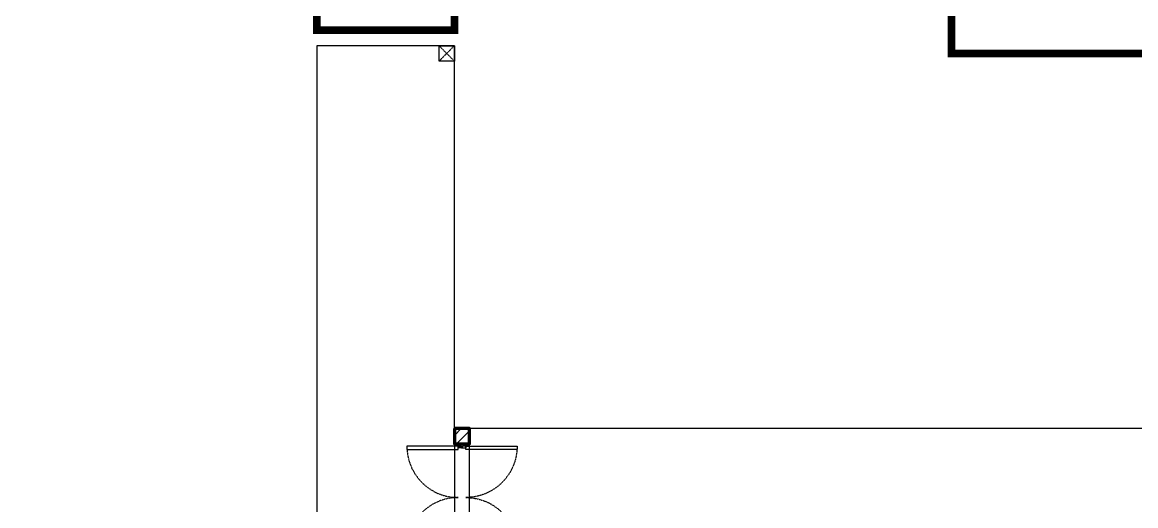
# Model space of a CAD drawing. Header units: millimetres. Extents: x 379264 to 1158416, y -283062 to 356890.
# Drawn here: x 893750.3 to 894041.4, y -2978.6 to -2852.3 of the extents above; entities that cross this region are included whole.
import ezdxf
from ezdxf.enums import TextEntityAlignment as Align

# ---------------------------------------------------------------- set-up
doc = ezdxf.new("R2010")
doc.units = ezdxf.units.MM
for name, pattern in [('CENTER', [2, 1.25, -0.25, 0.25, -0.25]), ('keyplan TANG 1$0$mb tang 1 TWA$0$Hidden10.5', [1.5, 1, -0.5]), ('keyplan TANG 1$0$mb_unitmix twa 1-20$0$Core 1A$0$Hidden10.5', [1.5, 1, -0.5]), ('keyplan TANG 1$0$mb_unitmix twa 1-20$0$Hidden10.5', [1.5, 1, -0.5])]:
    doc.linetypes.add(name, pattern=pattern)
for name, color, linetype in [('12PM. GRID', 8, 'CENTER'), ('BLOCK C - CHI TIET THANG 6$0$DnW', 20, 'Continuous'), ('keyplan TANG 1$0$mb tang 1 TWA$0$Door', 250, 'Continuous'), ('keyplan TANG 1$0$mb tang 1 TWA$0$Glass', 250, 'Continuous'), ('keyplan TANG 1$0$mb tang 1 TWA$0$Wall Hatch', 250, 'Continuous'), ('keyplan TANG 1$0$mb_unitmix twa 1-20$0$Door', 250, 'Continuous'), ('keyplan TANG 1$0$mb_unitmix twa 1-20$0$Glass', 250, 'Continuous'), ('keyplan TANG 1$0$mb_unitmix twa 1-20$0$Net thay Tran', 250, 'Continuous'), ('keyplan TANG 1$0$mb_unitmix twa 1-20$0$Opening Hidden', 250, 'keyplan TANG 1$0$mb_unitmix twa 1-20$0$Core 1A$0$Hidden10.5'), ('keyplan TANG 1$0$mb_unitmix twa 1-20$0$Opening Line', 250, 'Continuous'), ('keyplan TANG 1$0$mb_unitmix twa 1-20$0$Wall Hatch', 250, 'Continuous')]:
    doc.layers.add(name, color=color, linetype=linetype)
for name, color, linetype, lineweight in [('keyplan TANG 1$0$mb tang 1 TWA$0$Wall Line', 250, 'Continuous', 70), ('keyplan TANG 1$0$mb_unitmix twa 1-20$0$Ghi chu ban ve', 250, 'Continuous', 20), ('keyplan TANG 1$0$mb_unitmix twa 1-20$0$Wall Line', 250, 'Continuous', 70)]:
    doc.layers.add(name, color=color, linetype=linetype, lineweight=lineweight)
doc.styles.add('keyplan TANG 1$0$mb_unitmix twa 1-20$0$Core 1A$0$VNI-HelveC', font='VHELVCN_0.TTF')
pattern_1 = [(45, (150, 150), (-70.71, 70.71), [])]

# ---------------------------------------------------------------- blocks, each defined once
blk = doc.blocks.new('keyplan TANG 1$0$mb tang 1 TWA$0$Door 1400-1')
at = {"color": 0, "linetype": 'ByBlock'}
for p, q in [((30, 100), (0, 100)), ((0, 100), (0, 0)), ((0, 0), (50, 0)), ((30, 100), (30, 55)), ((50, 55), (30, 55)), ((50, 55), (50, 0)), ((1350, 55), (1370, 55)), ((1350, 55), (1350, 0)), ((1400, 0), (1350, 0)), ((1370, 100), (1400, 100)), ((1370, 100), (1370, 55)), ((1400, 100), (1400, 0))]:
    blk.add_line(p, q, dxfattribs=at)
for points in [[(75, 100), (30, 100), (30, 770), (75, 770)], [(1325, 100), (1370, 100), (1370, 770), (1325, 770)]]:
    blk.add_lwpolyline(points, close=True)
at = {"color": 0, "linetype": 'keyplan TANG 1$0$mb tang 1 TWA$0$Hidden10.5'}
for centre, start, end in [((30, 100), 0, 90), ((1370, 100), 90, 180)]:
    blk.add_arc(centre, 670, start, end, dxfattribs=at)
blk = doc.blocks.new('*U1438')
at = {"layer": 'keyplan TANG 1$0$mb tang 1 TWA$0$Door'}
blk.add_blockref('keyplan TANG 1$0$mb tang 1 TWA$0$Door 1400-1', (0, 0), dxfattribs=at)
blk = doc.blocks.new('*U1437')
at = {"layer": 'keyplan TANG 1$0$mb tang 1 TWA$0$Wall Hatch'}
h = blk.add_hatch(dxfattribs=at)
h.set_pattern_fill('LINE10', color=256, scale=100, angle=45, style=0, pattern_type=2)
h.set_pattern_definition(pattern_1)
h.paths.add_polyline_path([(0, 200), (0, 0), (200, 0), (200, 200)])
at = {"layer": 'keyplan TANG 1$0$mb tang 1 TWA$0$Wall Line'}
blk.add_lwpolyline([(0, 200), (0, 0), (200, 0), (200, 200)], close=True, dxfattribs=at)
blk = doc.blocks.new('keyplan TANG 1$0$mb_unitmix twa 1-20$0$Door 1400-1')
at = {"color": 0, "linetype": 'ByBlock'}
for p, q in [((30, 100), (0, 100)), ((0, 100), (0, 0)), ((0, 0), (50, 0)), ((30, 100), (30, 55)), ((50, 55), (30, 55)), ((50, 55), (50, 0)), ((1350, 55), (1370, 55)), ((1350, 55), (1350, 0)), ((1400, 0), (1350, 0)), ((1370, 100), (1400, 100)), ((1370, 100), (1370, 55)), ((1400, 100), (1400, 0))]:
    blk.add_line(p, q, dxfattribs=at)
for points in [[(75, 100), (30, 100), (30, 770), (75, 770)], [(1325, 100), (1370, 100), (1370, 770), (1325, 770)]]:
    blk.add_lwpolyline(points, close=True)
at = {"color": 0, "linetype": 'keyplan TANG 1$0$mb_unitmix twa 1-20$0$Hidden10.5'}
for centre, start, end in [((30, 100), 0, 90), ((1370, 100), 90, 180)]:
    blk.add_arc(centre, 670, start, end, dxfattribs=at)
blk = doc.blocks.new('*U1439')
at = {"layer": 'keyplan TANG 1$0$mb_unitmix twa 1-20$0$Door'}
blk.add_blockref('keyplan TANG 1$0$mb_unitmix twa 1-20$0$Door 1400-1', (0, 0), dxfattribs=at)
blk = doc.blocks.new('*U1440')
at = {"layer": 'keyplan TANG 1$0$mb_unitmix twa 1-20$0$Wall Hatch'}
h = blk.add_hatch(dxfattribs=at)
h.set_pattern_fill('LINE10', color=256, scale=100, angle=45, style=0, pattern_type=2)
h.set_pattern_definition(pattern_1)
h.paths.add_polyline_path([(0, 200), (0, 0), (200, 0), (200, 200)])
at = {"layer": 'keyplan TANG 1$0$mb_unitmix twa 1-20$0$Wall Line'}
blk.add_lwpolyline([(0, 200), (0, 0), (200, 0), (200, 200)], close=True, dxfattribs=at)
blk = doc.blocks.new('*U1441')
at = {"layer": 'keyplan TANG 1$0$mb_unitmix twa 1-20$0$Opening Hidden'}
for p, q in [((0, 0), (200, 200)), ((200, 0), (0, 200))]:
    blk.add_line(p, q, dxfattribs=at)
at = {"layer": 'keyplan TANG 1$0$mb_unitmix twa 1-20$0$Opening Line'}
blk.add_lwpolyline([(0, 0), (200, 0), (200, 200), (0, 200)], close=True, dxfattribs=at)
at = {"layer": 'keyplan TANG 1$0$mb_unitmix twa 1-20$0$Ghi chu ban ve', "style": 'keyplan TANG 1$0$mb_unitmix twa 1-20$0$Core 1A$0$VNI-HelveC'}
blk.add_attdef('OPENING', text='', height=100, dxfattribs=at).set_placement((100, 100), align=Align.MIDDLE_CENTER)
blk = doc.blocks.new('keyplan TANG 1')
at = {"color": 7, "const_width": 100}
blk.add_lwpolyline([(0, 117100), (0, 131300), (4750, 131300), (4750, 129900), (5550, 129900), (5550, 132900), (0, 132900), (0, 139400), (1048.5, 139400), (1048.5, 145450), (0, 145450), (0, 152850), (10451.5, 152850), (10451.5, 148053.9), (12251.5, 148053.9), (12251.5, 153300), (18750, 153300), (18750, 147750), (21750, 147750), (21750, 153300), (28250, 153300), (28250, 152250), (53250, 152250)], dxfattribs=at)
at = {"layer": 'keyplan TANG 1$0$mb_unitmix twa 1-20$0$Net thay Tran'}
for points in [[(10450, 147850), (10450, 95350), (12250, 95350), (12250, 141250), (12450, 141250), (12450, 141050), (46748.5, 141050), (46748.5, 142850), (12450, 142850), (12450, 142650), (12250, 142650), (12250, 147850)], [(12450, 142650), (12250, 142650), (12250, 141250), (12450, 141250)]]:
    blk.add_lwpolyline(points, close=True, dxfattribs=at)
at = {"xscale": -1, "rotation": 90}
blk.add_blockref('*U1441', (12250, 147850), dxfattribs=at)
at = {"layer": 'keyplan TANG 1$0$mb tang 1 TWA$0$Glass'}
blk.add_blockref('*U1437', (12250, 142650), dxfattribs=at)
at = {"layer": 'keyplan TANG 1$0$mb tang 1 TWA$0$Glass', "rotation": 90}
blk.add_blockref('*U1438', (12400, 141250), dxfattribs=at)
at = {"layer": 'keyplan TANG 1$0$mb tang 1 TWA$0$Glass', "xscale": -1, "rotation": 270}
blk.add_blockref('*U1438', (12300, 141250), dxfattribs=at)
at = {"layer": 'keyplan TANG 1$0$mb_unitmix twa 1-20$0$Glass'}
blk.add_blockref('*U1440', (12250, 142650), dxfattribs=at)
at = {"layer": 'keyplan TANG 1$0$mb_unitmix twa 1-20$0$Glass', "rotation": 90}
blk.add_blockref('*U1439', (12400, 141250), dxfattribs=at)
at = {"layer": 'keyplan TANG 1$0$mb_unitmix twa 1-20$0$Glass', "xscale": -1, "rotation": 270}
blk.add_blockref('*U1439', (12300, 141250), dxfattribs=at)
blk = doc.blocks.new('A$C0B8E60C5')
at = {"layer": 'BLOCK C - CHI TIET THANG 6$0$DnW', "xscale": 0.02, "yscale": 0.02, "zscale": 0.02}
blk.add_blockref('keyplan TANG 1', (247.09, -3279.96), dxfattribs=at)

msp = doc.modelspace()

# ---------------------------------------------------------------- block references
at = {"layer": '12PM. GRID'}
msp.add_blockref('A$C0B8E60C5', (893371.15, -2535.45), dxfattribs=at)

doc.saveas('drawing.dxf')
